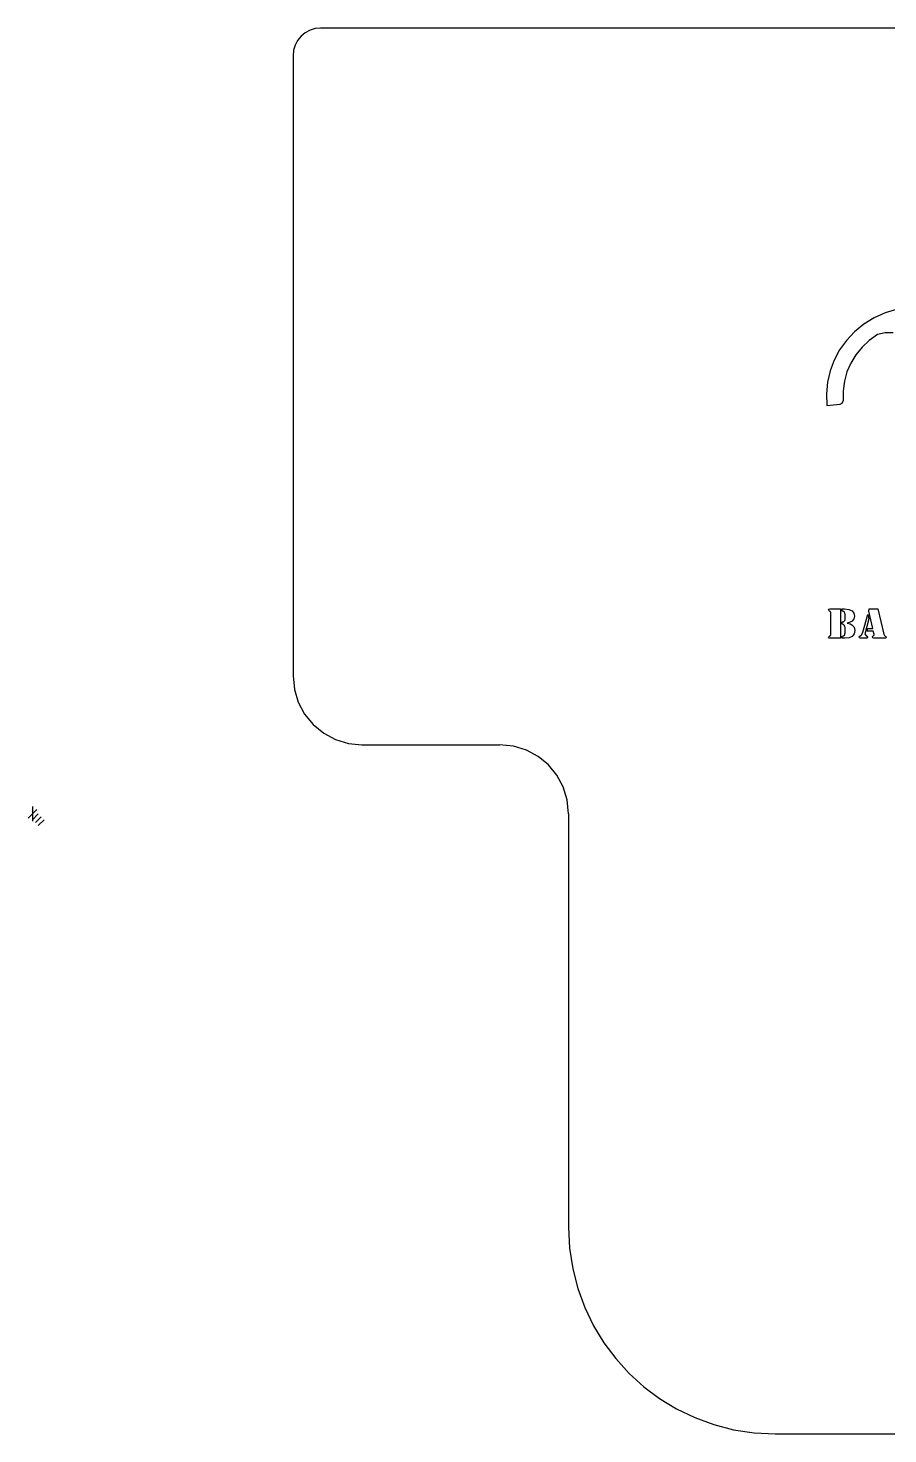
# Model space of a CAD drawing. Extents: x -1 to 447, y 185 to 440.
# Drawn here: x -0.8 to 155.2, y 184.5 to 439.5 of the extents above; entities that cross this region are included whole.
import ezdxf

# ---------------------------------------------------------------- set-up
doc = ezdxf.new("R2010")
doc.units = 0

msp = doc.modelspace()

# ---------------------------------------------------------------- linework, layer by layer
at = {"layer": 'Layer 1'}
for p, q in [((0.793749, 297.793749), (-0.793749, 296.206251)), ((0, 298.322915), (0, 295.677085)), ((1.058332, 297), (0, 295.941668)), ((1.587498, 296.470834), (0.529166, 295.412502)), ((2.116664, 295.941668), (1.058332, 294.883336))]:
    msp.add_line(p, q, dxfattribs=at)
at = {"layer": 'Visible'}
for p, q in [((49.505596, 438.686578), (48.744126, 438.062162)), ((50.366284, 439.145894), (49.505596, 438.686578)), ((51.299469, 439.429527), (50.366284, 439.145894)), ((52.279484, 439.526629), (51.299469, 439.429527)), ((442.279589, 439.526629), (52.279484, 439.526629)), ((47.66013, 436.440003), (47.376497, 435.506555)), ((48.11971, 437.300427), (47.66013, 436.440003)), ((48.744126, 438.062162), (48.11971, 437.300427)), ((47.376497, 435.506555), (47.279659, 434.526539)), ((47.279659, 434.526539), (47.279659, 322.026721)), ((154.747982, 387.872354), (152.762287, 386.980445)), ((156.820725, 388.502062), (154.747982, 387.872354)), ((150.891156, 385.828715), (149.19412, 384.44865)), ((152.762287, 386.980445), (150.891156, 385.828715)), ((147.719864, 382.885229), (146.479234, 381.163852)), ((149.19412, 384.44865), (147.719864, 382.885229)), ((151.853973, 382.890521), (150.546669, 381.653066)), ((153.341723, 383.962082), (151.853973, 382.890521)), ((154.770472, 384.222696), (153.341723, 383.962082)), ((156.189959, 384.23328), (154.770472, 384.222696)), ((146.479234, 381.163852), (145.483873, 379.309125)), ((149.430128, 380.270885), (148.515465, 378.764614)), ((150.546669, 381.653066), (149.430128, 380.270885)), ((145.483873, 379.309125), (144.744893, 377.34592)), ((148.515465, 378.764614), (147.813791, 377.155684)), ((144.27367, 375.299106), (144.081318, 373.193554)), ((144.744893, 377.34592), (144.27367, 375.299106)), ((147.335954, 375.464734), (147.092802, 373.713195)), ((147.813791, 377.155684), (147.335954, 375.464734)), ((144.081318, 373.193554), (144.179479, 371.0544)), ((147.092802, 373.713195), (147.095183, 371.921968)), ((144.179479, 371.0544), (146.565488, 371.309723)), ((146.565488, 371.309723), (146.957865, 371.512923)), ((146.957865, 371.512923), (147.095183, 371.921968)), ((144.484278, 333.972035), (144.558626, 334.120466)), ((144.558626, 334.120466), (144.777172, 334.175234)), ((144.777172, 334.175234), (144.878772, 334.175234)), ((144.878772, 334.175234), (146.617082, 334.175234)), ((146.617082, 334.175234), (146.617082, 328.843093)), ((146.933523, 333.745552), (146.933523, 334.175234)), ((146.933523, 334.175234), (147.382785, 334.175234)), ((147.382785, 334.175234), (148.167803, 334.083424)), ((148.167803, 334.083424), (148.741948, 333.807993)), ((151.766132, 333.792383), (151.863763, 334.175234)), ((151.863763, 334.175234), (153.438032, 334.175234)), ((153.438032, 334.175234), (154.52388, 329.585249)), ((144.640647, 333.761162), (144.484278, 333.972035)), ((144.789078, 333.706393), (144.640647, 333.761162)), ((144.835909, 333.663266), (144.789078, 333.706393)), ((144.88274, 333.4643), (144.835909, 333.663266)), ((144.88274, 329.554028), (144.88274, 333.4643)), ((147.179585, 333.686814), (146.933523, 333.745552)), ((146.945165, 331.80801), (147.167944, 331.846904)), ((146.945165, 331.401611), (146.945165, 331.80801)), ((147.167944, 331.846904), (147.316375, 331.936862)), ((147.347596, 333.553994), (147.179585, 333.686814)), ((147.316375, 331.936862), (147.421679, 332.089262)), ((147.433585, 333.370373), (147.347596, 333.553994)), ((147.421679, 332.089262), (147.46851, 332.260976)), ((147.46851, 333.151563), (147.433585, 333.370373)), ((147.46851, 332.475818), (147.46851, 333.151563)), ((147.46851, 332.260976), (147.46851, 332.475818)), ((148.394551, 331.764883), (147.832047, 331.604811)), ((147.832047, 331.604811), (148.371003, 331.468021)), ((147.832047, 331.604811), (147.832047, 331.604811)), ((148.745917, 331.968083), (148.394551, 331.764883)), ((148.741948, 333.807993), (149.070296, 333.401594)), ((149.066327, 332.370514), (148.745917, 331.968083)), ((149.183537, 332.886186), (149.066327, 332.370514)), ((149.070296, 333.401594), (149.183537, 332.886186)), ((150.711504, 329.964131), (151.594417, 333.183048)), ((151.793648, 332.374218), (151.102028, 329.85089)), ((151.594417, 333.183048), (151.793648, 332.374218)), ((152.485004, 330.616593), (151.766132, 333.792383)), ((144.484278, 329.046293), (144.640647, 329.257166)), ((144.558626, 328.893893), (144.484278, 329.046293)), ((144.640647, 329.257166), (144.789078, 329.307966)), ((144.789078, 329.307966), (144.835909, 329.354797)), ((144.835909, 329.354797), (144.88274, 329.554028)), ((146.933523, 329.253197), (147.179585, 329.296324)), ((146.933523, 328.843093), (146.933523, 329.253197)), ((147.167944, 331.350811), (146.945165, 331.401611)), ((147.312406, 331.249211), (147.167944, 331.350811)), ((147.179585, 329.296324), (147.339658, 329.409565)), ((147.433585, 331.050245), (147.312406, 331.249211)), ((147.339658, 329.409565), (147.46851, 329.858827)), ((147.46851, 330.745445), (147.433585, 331.050245)), ((147.46851, 329.858827), (147.46851, 330.745445)), ((148.761527, 329.198693), (148.199024, 328.921145)), ((148.371003, 331.468021), (148.714696, 331.300011)), ((148.714696, 331.300011), (149.113158, 330.854718)), ((149.13062, 329.646896), (148.761527, 329.198693)), ((149.113158, 330.854718), (149.253916, 330.241414)), ((149.253916, 330.241414), (149.13062, 329.646896)), ((149.977021, 329.069576), (150.149, 329.257166)), ((150.059042, 328.901566), (149.977021, 329.069576)), ((150.149, 329.257166), (150.383421, 329.382049)), ((150.383421, 329.382049), (150.531852, 329.538417)), ((150.531852, 329.538417), (150.711504, 329.964131)), ((151.102028, 329.85089), (151.070808, 329.64769)), ((151.070808, 329.64769), (151.301259, 329.296324)), ((151.301259, 329.296324), (151.438049, 329.233618)), ((151.438049, 329.233618), (151.566901, 329.038355)), ((151.566901, 329.038355), (151.495728, 328.892041)), ((151.504459, 330.151721), (151.610028, 330.616593)), ((152.594277, 330.151721), (151.504459, 330.151721)), ((151.610028, 330.616593), (152.485004, 330.616593)), ((152.418593, 329.050262), (152.449814, 329.167207)), ((152.488972, 328.897862), (152.418593, 329.050262)), ((152.449814, 329.167207), (152.590308, 329.265103)), ((152.590308, 329.265103), (152.699845, 329.350828)), ((152.719424, 329.585249), (152.594277, 330.151721)), ((152.699845, 329.350828), (152.731066, 329.468038)), ((152.731066, 329.468038), (152.719424, 329.585249)), ((154.52388, 329.585249), (154.594259, 329.370407)), ((154.594259, 329.370407), (154.750628, 329.249228)), ((154.750628, 329.249228), (154.891122, 329.163503)), ((154.93028, 329.046293), (154.85408, 328.893893)), ((154.891122, 329.163503), (154.93028, 329.046293)), ((144.777172, 328.843093), (144.558626, 328.893893)), ((144.878772, 328.843093), (144.777172, 328.843093)), ((146.617082, 328.843093), (144.878772, 328.843093)), ((147.398396, 328.843093), (146.933523, 328.843093)), ((148.199024, 328.921145), (147.398396, 328.843093)), ((150.289759, 328.843093), (150.059042, 328.901566)), ((151.281945, 328.843093), (150.289759, 328.843093)), ((151.495728, 328.892041), (151.281945, 328.843093)), ((152.676297, 328.843093), (152.488972, 328.897862)), ((154.62548, 328.843093), (152.676297, 328.843093)), ((154.85408, 328.893893), (154.62548, 328.843093)), ((47.279659, 322.0268), (47.522017, 319.576788)), ((47.522017, 319.576788), (48.2311, 317.243272)), ((48.2311, 317.243272), (49.379654, 315.091815)), ((49.379654, 315.091815), (50.940694, 313.187982)), ((50.940694, 313.187982), (52.844633, 311.626968)), ((52.844633, 311.626968), (54.995958, 310.478334)), ((54.995958, 310.478334), (57.32958, 309.769225)), ((57.32958, 309.769225), (59.779618, 309.526841)), ((59.779618, 309.526762), (84.779537, 309.526762)), ((87.298632, 309.272868), (84.779537, 309.526841)), ((89.644954, 308.544524), (87.298632, 309.272868)), ((91.768232, 307.392026), (89.644954, 308.544524)), ((93.618197, 305.865674), (91.768232, 307.392026)), ((95.144576, 304.015709), (93.618197, 305.865674)), ((96.2971, 301.892404), (95.144576, 304.015709)), ((97.025497, 299.546045), (96.2971, 301.892404)), ((97.279496, 297.026866), (97.025497, 299.546045)), ((97.279496, 297.026829), (97.279496, 222.027232)), ((97.279496, 222.026967), (97.473171, 218.192895)), ((97.473171, 218.192895), (98.041231, 214.469419)), ((98.041231, 214.469419), (98.965419, 210.875852)), ((98.965419, 210.875852), (100.226422, 207.430452)), ((100.226422, 207.430452), (101.805453, 204.152269)), ((101.805453, 204.152269), (103.683992, 201.060617)), ((103.683992, 201.060617), (105.842725, 198.173752)), ((105.842725, 198.173752), (108.262866, 195.510724)), ((108.262866, 195.510724), (110.925894, 193.090318)), ((110.925894, 193.090318), (113.812759, 190.931586)), ((113.812759, 190.931586), (116.904676, 189.053311)), ((116.904676, 189.053311), (120.182594, 187.474015)), ((120.182594, 187.474015), (123.627994, 186.213012)), ((123.627994, 186.213012), (127.221825, 185.289089)), ((127.221825, 185.289089), (130.945302, 184.720764)), ((130.945302, 184.720764), (134.779374, 184.52709)), ((134.779374, 184.527883), (359.777318, 184.527883))]:
    msp.add_line(p, q, dxfattribs=at)

doc.saveas('drawing.dxf')
